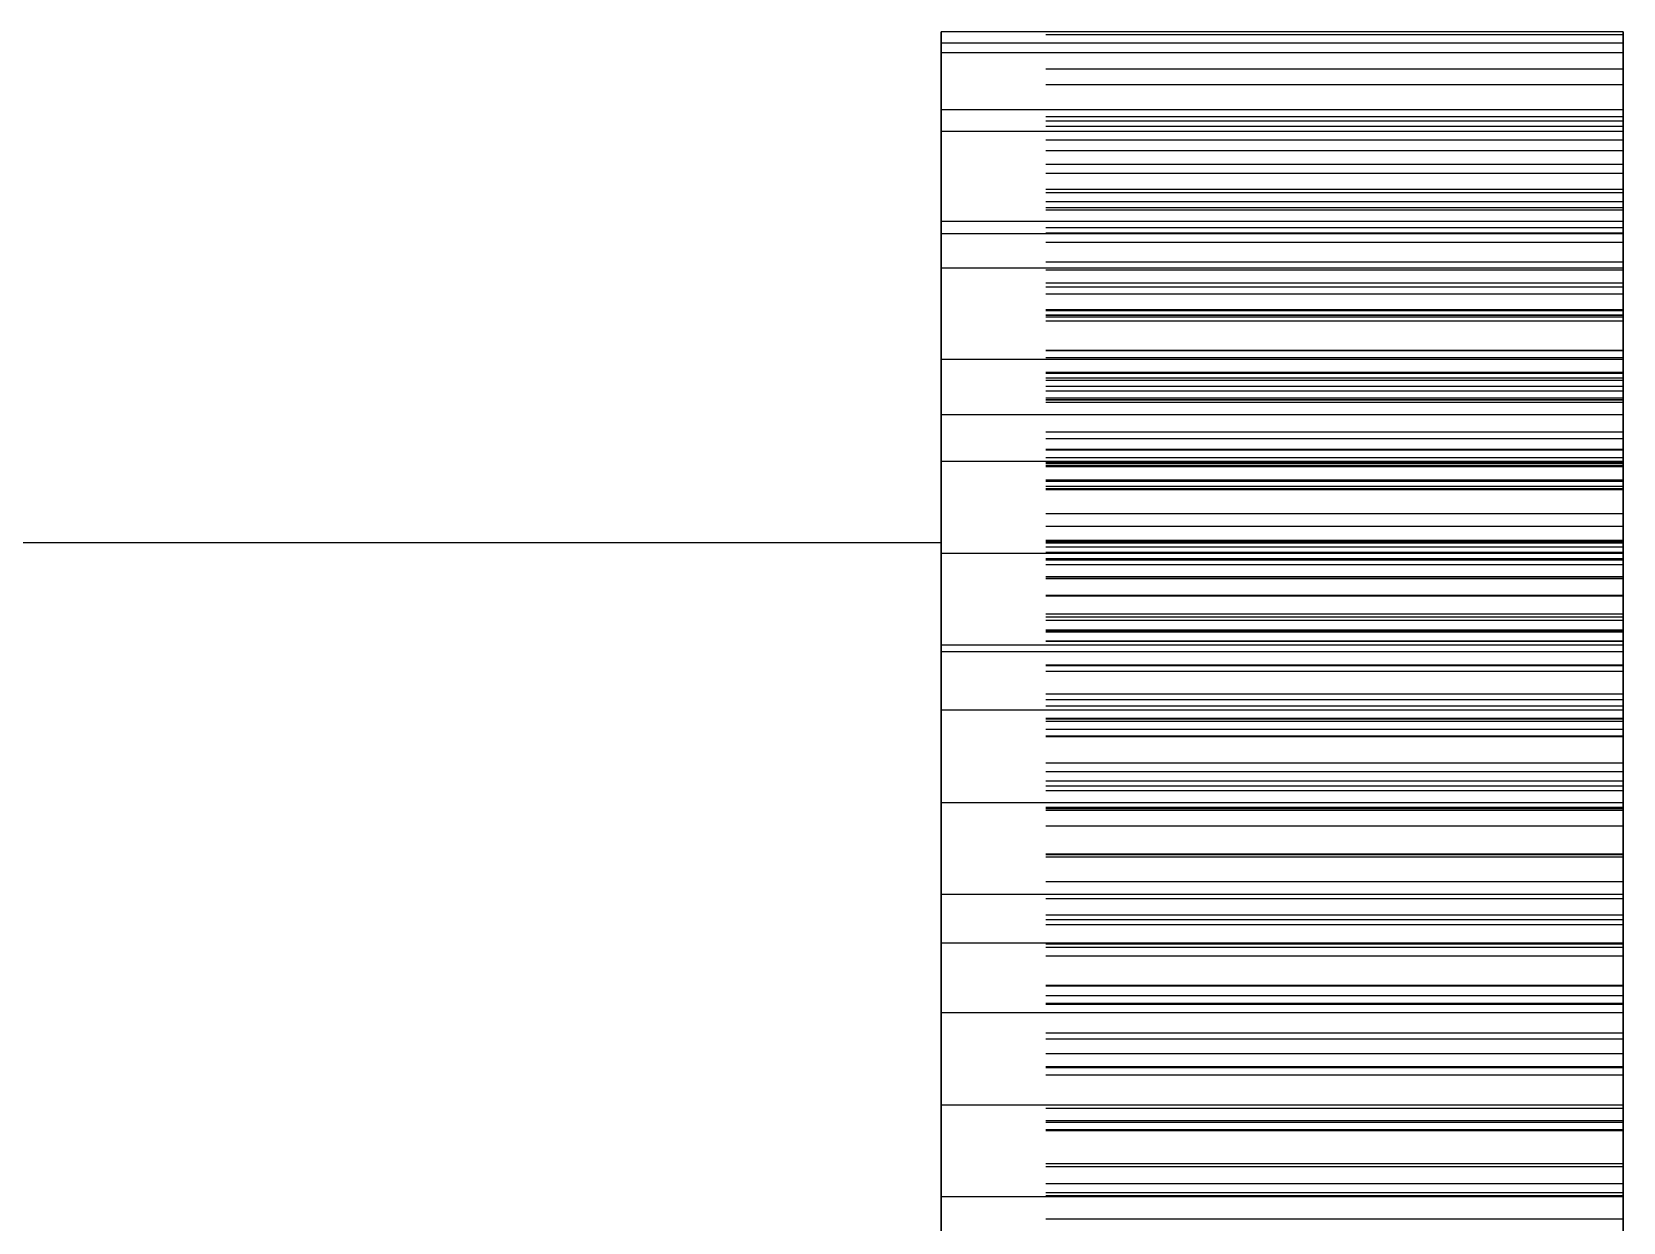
# Model space of a CAD drawing. Header units: millimetres. Extents: x -27 to 154, y -43 to 55.
# Drawn here: x 49.749 to 53.249, y 17.632 to 20.249 of the extents above; entities that cross this region are included whole.
import ezdxf

# ---------------------------------------------------------------- set-up
doc = ezdxf.new("R2010")
doc.units = ezdxf.units.MM
doc.linetypes.add('DASHED', pattern=[1.524, 1.27, -0.254])
doc.layers.add('HIDDEN', color=8, linetype='DASHED')
doc.layers.add('VISIBLE', color=7, linetype='CONTINUOUS')

msp = doc.modelspace()

# ---------------------------------------------------------------- linework, layer by layer
at = {"layer": 'HIDDEN'}
for points in [[(51.74925, 20.24871), (51.74925, 20.24179)], [(51.74925, 20.24179), (51.74925, 20.05196)], [(53.24925, 20.24179), (51.74925, 20.24179)], [(53.24925, 20.24871), (53.24925, 20.24179)], [(53.24925, 20.24179), (53.24925, 20.05196)], [(51.74925, 20.22361), (51.74925, 20.04023)], [(51.74925, 20.06196), (51.74925, 20.22361)], [(53.24925, 20.22361), (53.24925, 20.04023)], [(53.24925, 20.06196), (53.24925, 20.22361)], [(51.74925, 19.98682), (51.74925, 20.16653)], [(51.74925, 20.16653), (51.74925, 20.132)], [(53.24925, 20.16653), (51.74925, 20.16653)], [(53.24925, 19.98682), (53.24925, 20.16653)], [(53.24925, 20.16653), (53.24925, 20.132)], [(51.74925, 20.132), (51.74925, 19.93691)], [(53.24925, 20.132), (51.74925, 20.132)], [(53.24925, 20.132), (53.24925, 19.93691)], [(51.74925, 20.07757), (51.74925, 19.90181)], [(51.74925, 20.01026), (51.74925, 20.07757)], [(51.74925, 19.87487), (51.74925, 20.06196)], [(53.24925, 20.06196), (51.74925, 20.06196)], [(53.24925, 20.07757), (53.24925, 19.90181)], [(53.24925, 20.01026), (53.24925, 20.07757)], [(53.24925, 19.87487), (53.24925, 20.06196)], [(51.74925, 20.05196), (51.74925, 19.86202)], [(53.24925, 20.05196), (51.74925, 20.05196)], [(51.74925, 20.04023), (51.74925, 19.85629)], [(53.24925, 20.04023), (51.74925, 20.04023)], [(53.24925, 20.05196), (53.24925, 19.86202)], [(53.24925, 20.04023), (53.24925, 19.85629)], [(51.74925, 19.81776), (51.74925, 20.01026)], [(53.24925, 20.01026), (51.74925, 20.01026)], [(51.74925, 19.80632), (51.74925, 19.98682)], [(53.24925, 19.98682), (51.74925, 19.98682)], [(53.24925, 19.81776), (53.24925, 20.01026)], [(53.24925, 19.80632), (53.24925, 19.98682)], [(51.74925, 19.78532), (51.74925, 19.95686)], [(51.74925, 19.95686), (51.74925, 19.89492)], [(53.24925, 19.95686), (51.74925, 19.95686)], [(53.24925, 19.78532), (53.24925, 19.95686)], [(53.24925, 19.95686), (53.24925, 19.89492)], [(51.74925, 19.93691), (51.74925, 19.74217)], [(53.24925, 19.93691), (51.74925, 19.93691)], [(53.24925, 19.93691), (53.24925, 19.74217)], [(51.74925, 19.90181), (51.74925, 19.72503)], [(53.24925, 19.90181), (51.74925, 19.90181)], [(51.74925, 19.89492), (51.74925, 19.69582)], [(53.24925, 19.89492), (51.74925, 19.89492)], [(53.24925, 19.90181), (53.24925, 19.72503)], [(53.24925, 19.89492), (53.24925, 19.69582)], [(51.74925, 19.6875), (51.74925, 19.87487)], [(53.24925, 19.87487), (51.74925, 19.87487)], [(51.74925, 19.86202), (51.74925, 19.67203)], [(53.24925, 19.86202), (51.74925, 19.86202)], [(51.74925, 19.85629), (51.74925, 19.67183)], [(53.24925, 19.85629), (51.74925, 19.85629)], [(53.24925, 19.6875), (53.24925, 19.87487)], [(53.24925, 19.86202), (53.24925, 19.67203)], [(53.24925, 19.85629), (53.24925, 19.67183)], [(51.74925, 19.62546), (51.74925, 19.81776)], [(53.24925, 19.81776), (51.74925, 19.81776)], [(53.24925, 19.62546), (53.24925, 19.81776)], [(51.74925, 19.62506), (51.74925, 19.80632)], [(53.24925, 19.80632), (51.74925, 19.80632)], [(51.74925, 19.80459), (51.74925, 19.63755)], [(51.74925, 19.63536), (51.74925, 19.80459)], [(51.74925, 19.61255), (51.74925, 19.78532)], [(53.24925, 19.78532), (51.74925, 19.78532)], [(53.24925, 19.62506), (53.24925, 19.80632)], [(53.24925, 19.80459), (53.24925, 19.63755)], [(53.24925, 19.63536), (53.24925, 19.80459)], [(53.24925, 19.61255), (53.24925, 19.78532)], [(51.74925, 19.74217), (51.74925, 19.54786)], [(53.24925, 19.74217), (51.74925, 19.74217)], [(53.24925, 19.74217), (53.24925, 19.54786)], [(51.74925, 19.72503), (51.74925, 19.54726)], [(53.24925, 19.72503), (51.74925, 19.72503)], [(53.24925, 19.72503), (53.24925, 19.54726)], [(51.74925, 19.69582), (51.74925, 19.49751)], [(53.24925, 19.69582), (51.74925, 19.69582)], [(51.74925, 19.49991), (51.74925, 19.6875)], [(53.24925, 19.6875), (51.74925, 19.6875)], [(51.74925, 19.67203), (51.74925, 19.48208)], [(53.24925, 19.67203), (51.74925, 19.67203)], [(51.74925, 19.67183), (51.74925, 19.4869)], [(53.24925, 19.67183), (51.74925, 19.67183)], [(53.24925, 19.69582), (53.24925, 19.49751)], [(53.24925, 19.49991), (53.24925, 19.6875)], [(53.24925, 19.67203), (53.24925, 19.48208)], [(53.24925, 19.67183), (53.24925, 19.4869)], [(51.74925, 19.63755), (51.74925, 19.46906)], [(53.24925, 19.63755), (51.74925, 19.63755)], [(51.74925, 19.43935), (51.74925, 19.63536)], [(53.24925, 19.63536), (51.74925, 19.63536)], [(53.24925, 19.63755), (53.24925, 19.46906)], [(53.24925, 19.43935), (53.24925, 19.63536)], [(51.74925, 19.43344), (51.74925, 19.62546)], [(53.24925, 19.62546), (51.74925, 19.62546)], [(51.74925, 19.44308), (51.74925, 19.62506)], [(53.24925, 19.62506), (51.74925, 19.62506)], [(51.74925, 19.45873), (51.74925, 19.62101)], [(51.74925, 19.62101), (51.74925, 19.53207)], [(53.24925, 19.62101), (51.74925, 19.62101)], [(51.74925, 19.43855), (51.74925, 19.61255)], [(53.24925, 19.61255), (51.74925, 19.61255)], [(53.24925, 19.43344), (53.24925, 19.62546)], [(53.24925, 19.44308), (53.24925, 19.62506)], [(53.24925, 19.45873), (53.24925, 19.62101)], [(53.24925, 19.62101), (53.24925, 19.53207)], [(53.24925, 19.43855), (53.24925, 19.61255)], [(51.74925, 19.54786), (51.74925, 19.35408)], [(53.24925, 19.54786), (51.74925, 19.54786)], [(51.74925, 19.54726), (51.74925, 19.36852)], [(53.24925, 19.54726), (51.74925, 19.54726)], [(51.74925, 19.53207), (51.74925, 19.3302)], [(53.24925, 19.53207), (51.74925, 19.53207)], [(53.24925, 19.54786), (53.24925, 19.35408)], [(53.24925, 19.54726), (53.24925, 19.36852)], [(53.24925, 19.53207), (53.24925, 19.3302)], [(51.74925, 19.31215), (51.74925, 19.49991)], [(53.24925, 19.49991), (51.74925, 19.49991)], [(51.74925, 19.49751), (51.74925, 19.3001)], [(53.24925, 19.49751), (51.74925, 19.49751)], [(53.24925, 19.31215), (53.24925, 19.49991)], [(53.24925, 19.49751), (53.24925, 19.3001)], [(51.74925, 19.4869), (51.74925, 19.30153)], [(53.24925, 19.4869), (51.74925, 19.4869)], [(51.74925, 19.48208), (51.74925, 19.29222)], [(53.24925, 19.48208), (51.74925, 19.48208)], [(51.74925, 19.46906), (51.74925, 19.29911)], [(53.24925, 19.46906), (51.74925, 19.46906)], [(53.24925, 19.4869), (53.24925, 19.30153)], [(53.24925, 19.48208), (53.24925, 19.29222)], [(53.24925, 19.46906), (53.24925, 19.29911)], [(51.74925, 19.29478), (51.74925, 19.45873)], [(53.24925, 19.45873), (51.74925, 19.45873)], [(51.74925, 19.2604), (51.74925, 19.44308)], [(53.24925, 19.44308), (51.74925, 19.44308)], [(51.74925, 19.24412), (51.74925, 19.43935)], [(53.24925, 19.43935), (51.74925, 19.43935)], [(51.74925, 19.26333), (51.74925, 19.43855)], [(53.24925, 19.43855), (51.74925, 19.43855)], [(51.74925, 19.2418), (51.74925, 19.43344)], [(53.24925, 19.43344), (51.74925, 19.43344)], [(53.24925, 19.29478), (53.24925, 19.45873)], [(53.24925, 19.2604), (53.24925, 19.44308)], [(53.24925, 19.24412), (53.24925, 19.43935)], [(53.24925, 19.26333), (53.24925, 19.43855)], [(53.24925, 19.2418), (53.24925, 19.43344)], [(51.74925, 19.4064), (51.74925, 19.24914)], [(51.74925, 19.32882), (51.74925, 19.4064)], [(53.24925, 19.4064), (53.24925, 19.24914)], [(53.24925, 19.32882), (53.24925, 19.4064)], [(51.74925, 19.36852), (51.74925, 19.18881)], [(53.24925, 19.36852), (51.74925, 19.36852)], [(53.24925, 19.36852), (53.24925, 19.18881)], [(51.74925, 19.35408), (51.74925, 19.16094)], [(53.24925, 19.35408), (51.74925, 19.35408)], [(51.74925, 19.3302), (51.74925, 19.12957)], [(53.24925, 19.3302), (51.74925, 19.3302)], [(51.74925, 19.13034), (51.74925, 19.32882)], [(53.24925, 19.32882), (51.74925, 19.32882)], [(53.24925, 19.35408), (53.24925, 19.16094)], [(53.24925, 19.3302), (53.24925, 19.12957)], [(53.24925, 19.13034), (53.24925, 19.32882)], [(51.74925, 19.12428), (51.74925, 19.31215)], [(53.24925, 19.31215), (51.74925, 19.31215)], [(51.74925, 19.30153), (51.74925, 19.11576)], [(53.24925, 19.30153), (51.74925, 19.30153)], [(51.74925, 19.3001), (51.74925, 19.10372)], [(53.24925, 19.3001), (51.74925, 19.3001)], [(51.74925, 19.29911), (51.74925, 19.12769)], [(53.24925, 19.29911), (51.74925, 19.29911)], [(51.74925, 19.12914), (51.74925, 19.29478)], [(53.24925, 19.29478), (51.74925, 19.29478)], [(51.74925, 19.29222), (51.74925, 19.10256)], [(53.24925, 19.29222), (51.74925, 19.29222)], [(53.24925, 19.12428), (53.24925, 19.31215)], [(53.24925, 19.30153), (53.24925, 19.11576)], [(53.24925, 19.3001), (53.24925, 19.10372)], [(53.24925, 19.29911), (53.24925, 19.12769)], [(53.24925, 19.12914), (53.24925, 19.29478)], [(53.24925, 19.29222), (53.24925, 19.10256)], [(51.74925, 19.08688), (51.74925, 19.26333)], [(53.24925, 19.26333), (51.74925, 19.26333)], [(51.74925, 19.07702), (51.74925, 19.2604)], [(53.24925, 19.2604), (51.74925, 19.2604)], [(53.24925, 19.08688), (53.24925, 19.26333)], [(53.24925, 19.07702), (53.24925, 19.2604)], [(51.74925, 19.24914), (51.74925, 19.09)], [(53.24925, 19.24914), (51.74925, 19.24914)], [(51.74925, 19.04979), (51.74925, 19.24412)], [(53.24925, 19.24412), (51.74925, 19.24412)], [(51.74925, 19.05063), (51.74925, 19.2418)], [(53.24925, 19.2418), (51.74925, 19.2418)], [(53.24925, 19.24914), (53.24925, 19.09)], [(53.24925, 19.04979), (53.24925, 19.24412)], [(53.24925, 19.05063), (53.24925, 19.2418)], [(51.74925, 19.18881), (51.74925, 19.00811)], [(53.24925, 19.18881), (51.74925, 19.18881)], [(53.24925, 19.18881), (53.24925, 19.00811)], [(51.74925, 19.00912), (51.74925, 19.16111)], [(51.74925, 19.16111), (51.74925, 19.04572)], [(53.24925, 19.16111), (51.74925, 19.16111)], [(51.74925, 19.16094), (51.74925, 18.96858)], [(53.24925, 19.16094), (51.74925, 19.16094)], [(53.24925, 19.00912), (53.24925, 19.16111)], [(53.24925, 19.16111), (53.24925, 19.04572)], [(53.24925, 19.16094), (53.24925, 18.96858)], [(51.74925, 18.93312), (51.74925, 19.13034)], [(53.24925, 19.13034), (51.74925, 19.13034)], [(51.74925, 19.12957), (51.74925, 18.93032)], [(53.24925, 19.12957), (51.74925, 19.12957)], [(51.74925, 18.9618), (51.74925, 19.12914)], [(53.24925, 19.12914), (51.74925, 19.12914)], [(51.74925, 19.12769), (51.74925, 18.95477)], [(53.24925, 19.12769), (51.74925, 19.12769)], [(51.74925, 17.56216), (51.74925, 17.69239), (51.74925, 17.82263), (51.74925, 17.95287), (51.74925, 18.08311), (51.74925, 18.21334), (51.74925, 18.34358), (51.74925, 18.47382), (51.74925, 18.60405), (51.74925, 18.73429), (51.74925, 18.86453), (51.74925, 18.99476), (51.74925, 19.125)], [(51.74925, 19.125), (51.74925, 18.51786), (51.74925, 17.91071), (51.74925, 17.30357), (51.74925, 16.69643), (51.74925, 16.08929), (51.74925, 15.48214), (51.74925, 14.875), (51.74925, 14.26786), (51.74925, 13.66071), (51.74925, 13.05357), (51.74925, 12.44643), (51.74925, 11.83929), (51.74925, 11.23214), (51.74925, 10.625), (51.74925, 10.01786), (51.74925, 9.41071), (51.74925, 8.80357), (51.74925, 8.19643), (51.74925, 7.58929), (51.74925, 6.98214)], [(51.74925, 19.11576), (51.74925, 19.12428)], [(53.24925, 19.12428), (51.74925, 19.12428)], [(53.24925, 19.11576), (51.74925, 19.11576)], [(53.24925, 18.93312), (53.24925, 19.13034)], [(53.24925, 19.12957), (53.24925, 18.93032)], [(53.24925, 18.9618), (53.24925, 19.12914)], [(53.24925, 19.12769), (53.24925, 18.95477)], [(53.24925, 19.11576), (53.24925, 19.12428)], [(51.74925, 19.10372), (51.74925, 18.90852)], [(53.24925, 19.10372), (51.74925, 19.10372)], [(51.74925, 19.10256), (51.74925, 19.07702)], [(53.24925, 19.10256), (51.74925, 19.10256)], [(51.74925, 19.09), (51.74925, 18.92894)], [(53.24925, 19.09), (51.74925, 19.09)], [(51.74925, 18.90915), (51.74925, 19.08688)], [(53.24925, 19.08688), (51.74925, 19.08688)], [(53.24925, 19.07702), (51.74925, 19.07702)], [(53.24925, 19.10372), (53.24925, 18.90852)], [(53.24925, 19.10256), (53.24925, 19.07702)], [(53.24925, 19.09), (53.24925, 18.92894)], [(53.24925, 18.90915), (53.24925, 19.08688)], [(51.74925, 19.00811), (51.74925, 19.05063)], [(53.24925, 19.05063), (51.74925, 19.05063)], [(51.74925, 18.85654), (51.74925, 19.04979)], [(53.24925, 19.04979), (51.74925, 19.04979)], [(51.74925, 19.04572), (51.74925, 18.84237)], [(53.24925, 19.04572), (51.74925, 19.04572)], [(53.24925, 19.00811), (53.24925, 19.05063)], [(53.24925, 18.85654), (53.24925, 19.04979)], [(53.24925, 19.04572), (53.24925, 18.84237)], [(51.74925, 18.85503), (51.74925, 19.00912)], [(53.24925, 19.00912), (51.74925, 19.00912)], [(53.24925, 19.00811), (51.74925, 19.00811)], [(53.24925, 18.85503), (53.24925, 19.00912)], [(51.74925, 18.96858), (51.74925, 18.90915)], [(53.24925, 18.96858), (51.74925, 18.96858)], [(51.74925, 18.79269), (51.74925, 18.9618)], [(53.24925, 18.9618), (51.74925, 18.9618)], [(51.74925, 18.95477), (51.74925, 18.78028)], [(53.24925, 18.95477), (51.74925, 18.95477)], [(53.24925, 18.96858), (53.24925, 18.90915)], [(53.24925, 18.79269), (53.24925, 18.9618)], [(53.24925, 18.95477), (53.24925, 18.78028)], [(51.74925, 18.73735), (51.74925, 18.93312)], [(53.24925, 18.93312), (51.74925, 18.93312)], [(51.74925, 18.93032), (51.74925, 18.73259)], [(53.24925, 18.93032), (51.74925, 18.93032)], [(51.74925, 18.92894), (51.74925, 18.76592)], [(53.24925, 18.92894), (51.74925, 18.92894)], [(53.24925, 18.90915), (51.74925, 18.90915)], [(51.74925, 18.90852), (51.74925, 18.71468)], [(53.24925, 18.90852), (51.74925, 18.90852)], [(53.24925, 18.73735), (53.24925, 18.93312)], [(53.24925, 18.93032), (53.24925, 18.73259)], [(53.24925, 18.92894), (53.24925, 18.76592)], [(53.24925, 18.90852), (53.24925, 18.71468)], [(51.74925, 18.88552), (51.74925, 18.73904)], [(51.74925, 18.70037), (51.74925, 18.88552)], [(53.24925, 18.88552), (53.24925, 18.73904)], [(53.24925, 18.70037), (53.24925, 18.88552)], [(51.74925, 18.78028), (51.74925, 18.85654)], [(53.24925, 18.85654), (51.74925, 18.85654)], [(51.74925, 18.6988), (51.74925, 18.85503)], [(53.24925, 18.85503), (51.74925, 18.85503)], [(51.74925, 18.84237), (51.74925, 18.6407)], [(53.24925, 18.84237), (51.74925, 18.84237)], [(53.24925, 18.78028), (53.24925, 18.85654)], [(53.24925, 18.6988), (53.24925, 18.85503)], [(53.24925, 18.84237), (53.24925, 18.6407)], [(51.74925, 18.62173), (51.74925, 18.79269)], [(53.24925, 18.79269), (51.74925, 18.79269)], [(53.24925, 18.78028), (51.74925, 18.78028)], [(51.74925, 18.76592), (51.74925, 18.60089)], [(53.24925, 18.76592), (51.74925, 18.76592)], [(53.24925, 18.62173), (53.24925, 18.79269)], [(53.24925, 18.76592), (53.24925, 18.60089)], [(51.74925, 18.73904), (51.74925, 18.59024)], [(53.24925, 18.73904), (51.74925, 18.73904)], [(51.74925, 18.54322), (51.74925, 18.73735)], [(53.24925, 18.73735), (51.74925, 18.73735)], [(51.74925, 18.73259), (51.74925, 18.53655)], [(53.24925, 18.73259), (51.74925, 18.73259)], [(53.24925, 18.73904), (53.24925, 18.59024)], [(53.24925, 18.54322), (53.24925, 18.73735)], [(53.24925, 18.73259), (53.24925, 18.53655)], [(51.74925, 18.71468), (51.74925, 18.62173)], [(53.24925, 18.71468), (51.74925, 18.71468)], [(51.74925, 18.50243), (51.74925, 18.70037)], [(53.24925, 18.70037), (51.74925, 18.70037)], [(51.74925, 18.54038), (51.74925, 18.6988)], [(53.24925, 18.6988), (51.74925, 18.6988)], [(53.24925, 18.71468), (53.24925, 18.62173)], [(53.24925, 18.50243), (53.24925, 18.70037)], [(53.24925, 18.54038), (53.24925, 18.6988)], [(51.74925, 18.6407), (51.74925, 18.44085)], [(53.24925, 18.6407), (51.74925, 18.6407)], [(53.24925, 18.62173), (51.74925, 18.62173)], [(53.24925, 18.6407), (53.24925, 18.44085)], [(51.74925, 18.60089), (51.74925, 18.43372)], [(53.24925, 18.60089), (51.74925, 18.60089)], [(51.74925, 18.59024), (51.74925, 18.43909)], [(53.24925, 18.59024), (51.74925, 18.59024)], [(53.24925, 18.60089), (53.24925, 18.43372)], [(53.24925, 18.59024), (53.24925, 18.43909)], [(51.74925, 18.43932), (51.74925, 18.58006)], [(51.74925, 18.58006), (51.74925, 18.43896)], [(53.24925, 18.58006), (51.74925, 18.58006)], [(53.24925, 18.43932), (53.24925, 18.58006)], [(53.24925, 18.58006), (53.24925, 18.43896)], [(51.74925, 18.43372), (51.74925, 18.54322)], [(53.24925, 18.54322), (51.74925, 18.54322)], [(51.74925, 18.37968), (51.74925, 18.54038)], [(53.24925, 18.54038), (51.74925, 18.54038)], [(51.74925, 18.53655), (51.74925, 18.34245)], [(53.24925, 18.53655), (51.74925, 18.53655)], [(53.24925, 18.43372), (53.24925, 18.54322)], [(53.24925, 18.37968), (53.24925, 18.54038)], [(53.24925, 18.53655), (53.24925, 18.34245)], [(51.74925, 18.30645), (51.74925, 18.50243)], [(53.24925, 18.50243), (51.74925, 18.50243)], [(53.24925, 18.30645), (53.24925, 18.50243)], [(51.74925, 18.44085), (51.74925, 18.24302)], [(53.24925, 18.44085), (51.74925, 18.44085)], [(51.74925, 18.29606), (51.74925, 18.43932)], [(53.24925, 18.43932), (51.74925, 18.43932)], [(51.74925, 18.43909), (51.74925, 18.28551)], [(53.24925, 18.43909), (51.74925, 18.43909)], [(51.74925, 18.43896), (51.74925, 18.23541)], [(53.24925, 18.43896), (51.74925, 18.43896)], [(53.24925, 18.43372), (51.74925, 18.43372)], [(53.24925, 18.44085), (53.24925, 18.24302)], [(53.24925, 18.29606), (53.24925, 18.43932)], [(53.24925, 18.43909), (53.24925, 18.28551)], [(53.24925, 18.43896), (53.24925, 18.23541)], [(51.74925, 18.21657), (51.74925, 18.37968)], [(53.24925, 18.37968), (51.74925, 18.37968)], [(53.24925, 18.21657), (53.24925, 18.37968)], [(51.74925, 18.34245), (51.74925, 18.21657)], [(53.24925, 18.34245), (51.74925, 18.34245)], [(53.24925, 18.34245), (53.24925, 18.21657)], [(51.74925, 18.11268), (51.74925, 18.30645)], [(53.24925, 18.30645), (51.74925, 18.30645)], [(53.24925, 18.11268), (53.24925, 18.30645)], [(51.74925, 18.15023), (51.74925, 18.29606)], [(53.24925, 18.29606), (51.74925, 18.29606)], [(51.74925, 18.28551), (51.74925, 18.12941)], [(53.24925, 18.28551), (51.74925, 18.28551)], [(53.24925, 18.15023), (53.24925, 18.29606)], [(53.24925, 18.28551), (53.24925, 18.12941)], [(51.74925, 18.24523), (51.74925, 18.11046)], [(51.74925, 18.15218), (51.74925, 18.24523)], [(51.74925, 18.24302), (51.74925, 18.04739)], [(53.24925, 18.24302), (51.74925, 18.24302)], [(51.74925, 18.23541), (51.74925, 18.03397)], [(53.24925, 18.23541), (51.74925, 18.23541)], [(53.24925, 18.24523), (53.24925, 18.11046)], [(53.24925, 18.15218), (53.24925, 18.24523)], [(53.24925, 18.24302), (53.24925, 18.04739)], [(53.24925, 18.23541), (53.24925, 18.03397)], [(53.24925, 18.21657), (51.74925, 18.21657)], [(51.74925, 17.95476), (51.74925, 18.15218)], [(53.24925, 18.15218), (51.74925, 18.15218)], [(51.74925, 18.00174), (51.74925, 18.15023)], [(53.24925, 18.15023), (51.74925, 18.15023)], [(53.24925, 17.95476), (53.24925, 18.15218)], [(53.24925, 18.00174), (53.24925, 18.15023)], [(51.74925, 18.12941), (51.74925, 17.97062)], [(53.24925, 18.12941), (51.74925, 18.12941)], [(51.74925, 17.97062), (51.74925, 18.11268)], [(53.24925, 18.11268), (51.74925, 18.11268)], [(51.74925, 18.11046), (51.74925, 17.97295)], [(53.24925, 18.11046), (51.74925, 18.11046)], [(53.24925, 18.12941), (53.24925, 17.97062)], [(53.24925, 17.97062), (53.24925, 18.11268)], [(53.24925, 18.11046), (53.24925, 17.97295)], [(51.74925, 18.04739), (51.74925, 17.85426)], [(53.24925, 18.04739), (51.74925, 18.04739)], [(51.74925, 18.03397), (51.74925, 17.8348)], [(53.24925, 18.03397), (51.74925, 18.03397)], [(53.24925, 18.04739), (53.24925, 17.85426)], [(53.24925, 18.03397), (53.24925, 17.8348)], [(51.74925, 17.85047), (51.74925, 18.00174)], [(53.24925, 18.00174), (51.74925, 18.00174)], [(53.24925, 17.85047), (53.24925, 18.00174)], [(51.74925, 17.97295), (51.74925, 17.83267)], [(53.24925, 17.97295), (51.74925, 17.97295)], [(53.24925, 17.97062), (51.74925, 17.97062)], [(53.24925, 17.97295), (53.24925, 17.83267)], [(51.74925, 17.7598), (51.74925, 17.95476)], [(53.24925, 17.95476), (51.74925, 17.95476)], [(53.24925, 17.7598), (53.24925, 17.95476)], [(51.74925, 17.75295), (51.74925, 17.88155)], [(51.74925, 17.88155), (51.74925, 17.71563)], [(53.24925, 17.88155), (51.74925, 17.88155)], [(51.74925, 17.85426), (51.74925, 17.69625)], [(53.24925, 17.85426), (51.74925, 17.85426)], [(51.74925, 17.69625), (51.74925, 17.85047)], [(53.24925, 17.85047), (51.74925, 17.85047)], [(53.24925, 17.75295), (53.24925, 17.88155)], [(53.24925, 17.88155), (53.24925, 17.71563)], [(53.24925, 17.85426), (53.24925, 17.69625)], [(53.24925, 17.69625), (53.24925, 17.85047)], [(51.74925, 17.8348), (51.74925, 17.63811)], [(53.24925, 17.8348), (51.74925, 17.8348)], [(51.74925, 17.83267), (51.74925, 17.6895)], [(53.24925, 17.83267), (51.74925, 17.83267)], [(53.24925, 17.8348), (53.24925, 17.63811)], [(53.24925, 17.83267), (53.24925, 17.6895)], [(51.74925, 17.56762), (51.74925, 17.7598)], [(53.24925, 17.7598), (51.74925, 17.7598)], [(51.74925, 17.62143), (51.74925, 17.75295)], [(53.24925, 17.75295), (51.74925, 17.75295)], [(53.24925, 17.56762), (53.24925, 17.7598)], [(53.24925, 17.62143), (53.24925, 17.75295)], [(51.74925, 17.71563), (51.74925, 17.51316)], [(53.24925, 17.71563), (51.74925, 17.71563)], [(53.24925, 17.71563), (53.24925, 17.51316)], [(53.24925, 17.69625), (51.74925, 17.69625)], [(51.74925, 17.6895), (51.74925, 17.54331)], [(53.24925, 17.6895), (51.74925, 17.6895)], [(53.24925, 17.6895), (53.24925, 17.54331)], [(51.74925, 17.63811), (51.74925, 17.44413)], [(53.24925, 17.63811), (51.74925, 17.63811)], [(53.24925, 17.63811), (53.24925, 17.44413)]]:
    msp.add_lwpolyline(points, dxfattribs=at)
at = {"layer": 'VISIBLE'}
for points in [[(51.74925, 20.22361), (51.74925, 20.24871)], [(53.24925, 20.24871), (51.74925, 20.24871)], [(53.24925, 20.22361), (53.24925, 20.24871)], [(51.74925, 20.20287), (51.74925, 20.22361)], [(53.24925, 20.22361), (51.74925, 20.22361)], [(51.74925, 20.07757), (51.74925, 20.20287)], [(53.24925, 20.20287), (51.74925, 20.20287)], [(53.24925, 20.20287), (53.24925, 20.22361)], [(53.24925, 20.07757), (53.24925, 20.20287)], [(51.74925, 20.0293), (51.74925, 20.07757)], [(53.24925, 20.07757), (51.74925, 20.07757)], [(53.24925, 20.0293), (53.24925, 20.07757)], [(51.74925, 19.83204), (51.74925, 20.0293)], [(53.24925, 20.0293), (51.74925, 20.0293)], [(53.24925, 19.83204), (53.24925, 20.0293)], [(51.74925, 19.80459), (51.74925, 19.83204)], [(53.24925, 19.83204), (51.74925, 19.83204)], [(53.24925, 19.80459), (53.24925, 19.83204)], [(51.74925, 19.72909), (51.74925, 19.80459)], [(53.24925, 19.80459), (51.74925, 19.80459)], [(53.24925, 19.72909), (53.24925, 19.80459)], [(51.74925, 19.52845), (51.74925, 19.72909)], [(53.24925, 19.72909), (51.74925, 19.72909)], [(53.24925, 19.52845), (53.24925, 19.72909)], [(51.74925, 19.4064), (51.74925, 19.52845)], [(53.24925, 19.52845), (51.74925, 19.52845)], [(53.24925, 19.4064), (53.24925, 19.52845)], [(51.74925, 19.30416), (51.74925, 19.4064)], [(53.24925, 19.4064), (51.74925, 19.4064)], [(53.24925, 19.30416), (53.24925, 19.4064)], [(51.74925, 19.10138), (51.74925, 19.30416)], [(53.24925, 19.30416), (51.74925, 19.30416)], [(53.24925, 19.10138), (53.24925, 19.30416)], [(51.74925, 19.125), (47.74925, 19.125)], [(51.74925, 18.90008), (51.74925, 19.10138)], [(53.24925, 19.10138), (51.74925, 19.10138)], [(53.24925, 18.90008), (53.24925, 19.10138)], [(51.74925, 18.88552), (51.74925, 18.90008)], [(53.24925, 18.90008), (51.74925, 18.90008)], [(53.24925, 18.88552), (53.24925, 18.90008)], [(51.74925, 18.75717), (51.74925, 18.88552)], [(53.24925, 18.88552), (51.74925, 18.88552)], [(53.24925, 18.75717), (53.24925, 18.88552)], [(51.74925, 18.55356), (51.74925, 18.75717)], [(53.24925, 18.75717), (51.74925, 18.75717)], [(53.24925, 18.55356), (53.24925, 18.75717)], [(51.74925, 18.35184), (51.74925, 18.55356)], [(53.24925, 18.55356), (51.74925, 18.55356)], [(53.24925, 18.35184), (53.24925, 18.55356)], [(51.74925, 18.24523), (51.74925, 18.35184)], [(53.24925, 18.35184), (51.74925, 18.35184)], [(53.24925, 18.24523), (53.24925, 18.35184)], [(51.74925, 18.0916), (51.74925, 18.24523)], [(53.24925, 18.24523), (51.74925, 18.24523)], [(53.24925, 18.0916), (53.24925, 18.24523)], [(51.74925, 17.88843), (51.74925, 18.0916)], [(53.24925, 18.0916), (51.74925, 18.0916)], [(53.24925, 17.88843), (53.24925, 18.0916)], [(51.74925, 17.68758), (51.74925, 17.88843)], [(53.24925, 17.88843), (51.74925, 17.88843)], [(53.24925, 17.68758), (53.24925, 17.88843)], [(51.74925, 17.4896), (51.74925, 17.68758)], [(53.24925, 17.68758), (51.74925, 17.68758)], [(53.24925, 17.4896), (53.24925, 17.68758)]]:
    msp.add_lwpolyline(points, dxfattribs=at)

doc.saveas('drawing.dxf')
